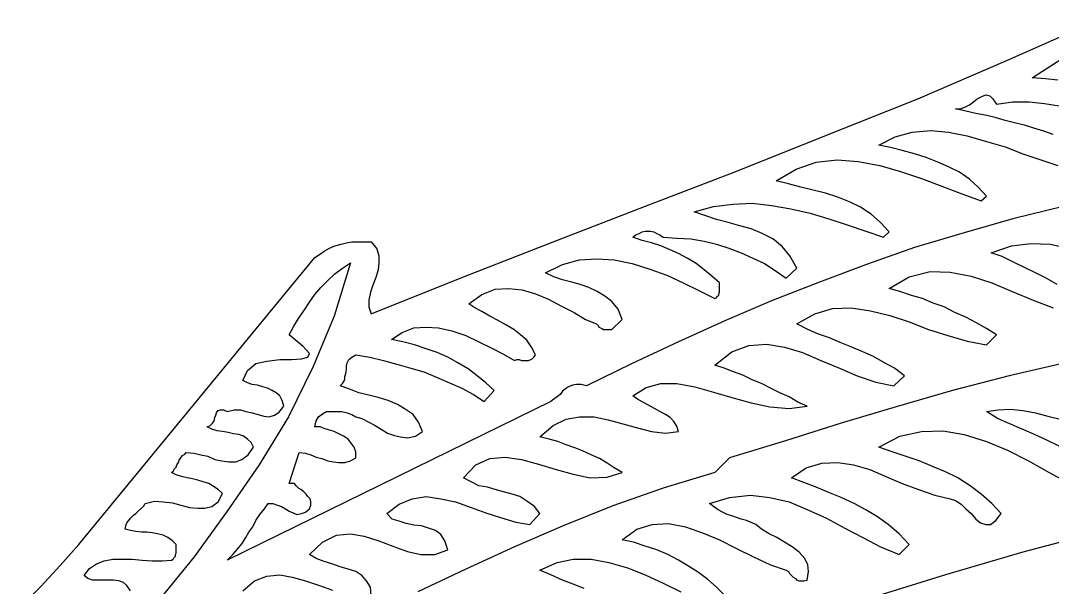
# Model space of a CAD drawing. Extents: x 0.02 to 7.17, y 0.02 to 4.3.
# Drawn here: x 2.54 to 3.873, y 3.289 to 4.021 of the extents above; entities that cross this region are included whole.
import ezdxf

# ---------------------------------------------------------------- set-up
doc = ezdxf.new("R2010")
doc.units = 0
doc.layers.add('1', color=7, linetype='Continuous')

msp = doc.modelspace()

# ---------------------------------------------------------------- linework, layer by layer
msp.add_lwpolyline([(2.54, 3.263), (2.566, 3.29), (2.591, 3.317), (2.615, 3.344), (2.92, 3.715), (2.926, 3.719), (2.932, 3.723), (2.939, 3.727), (2.946, 3.73), (2.954, 3.732), (2.961, 3.734), (2.968, 3.735), (2.976, 3.735), (2.985, 3.735), (2.993, 3.735), (3, 3.726), (3.003, 3.717), (3.003, 3.708), (3.002, 3.699), (2.999, 3.689), (2.995, 3.679), (2.992, 3.67), (2.99, 3.66), (2.99, 3.651), (2.993, 3.642), (3.11, 3.689), (3.228, 3.735), (3.346, 3.781), (3.464, 3.826), (3.581, 3.873), (3.699, 3.92), (3.815, 3.97), (3.931, 4.021)])
at = {"layer": '1'}
for points in [[(3.88, 3.944), (3.864, 3.946), (3.847, 3.947), (3.887, 3.973)], [(3.874, 3.874), (3.862, 3.878), (3.849, 3.882), (3.837, 3.886), (3.824, 3.889), (3.812, 3.892), (3.799, 3.896), (3.786, 3.899), (3.774, 3.901), (3.761, 3.904), (3.748, 3.907), (3.754, 3.907), (3.76, 3.909), (3.766, 3.912), (3.771, 3.916), (3.776, 3.92), (3.782, 3.923), (3.787, 3.925), (3.792, 3.924), (3.796, 3.92), (3.801, 3.913), (3.822, 3.916), (3.843, 3.916), (3.863, 3.914), (3.882, 3.911)], [(3.887, 3.781), (3.822, 3.765), (3.759, 3.747), (3.695, 3.728), (3.633, 3.706), (3.572, 3.683), (3.51, 3.659), (3.45, 3.633), (3.39, 3.606), (3.33, 3.578), (3.271, 3.549), (3.264, 3.551), (3.258, 3.551), (3.253, 3.55), (3.248, 3.548), (3.244, 3.545), (3.24, 3.542), (3.237, 3.538), (3.233, 3.535), (3.229, 3.532), (3.225, 3.529), (2.807, 3.324), (2.814, 3.331), (2.82, 3.338), (2.826, 3.345), (2.831, 3.353), (2.835, 3.36), (2.84, 3.367), (2.844, 3.375), (2.849, 3.383), (2.855, 3.39), (2.86, 3.397), (2.866, 3.397), (2.872, 3.395), (2.877, 3.393), (2.882, 3.39), (2.887, 3.387), (2.892, 3.385), (2.897, 3.383), (2.903, 3.384), (2.908, 3.386), (2.913, 3.39), (2.915, 3.395), (2.915, 3.399), (2.914, 3.403), (2.911, 3.406), (2.909, 3.409), (2.906, 3.412), (2.902, 3.415), (2.899, 3.417), (2.896, 3.42), (2.894, 3.423), (2.887, 3.423), (2.9, 3.463), (2.908, 3.462), (2.915, 3.46), (2.922, 3.457), (2.929, 3.455), (2.937, 3.452), (2.944, 3.451), (2.951, 3.45), (2.959, 3.45), (2.966, 3.452), (2.973, 3.456), (2.973, 3.464), (2.971, 3.47), (2.967, 3.475), (2.963, 3.48), (2.957, 3.484), (2.951, 3.487), (2.945, 3.49), (2.939, 3.492), (2.932, 3.494), (2.927, 3.496), (2.92, 3.496), (2.922, 3.504), (2.925, 3.509), (2.93, 3.513), (2.935, 3.516), (2.942, 3.516), (2.949, 3.516), (2.955, 3.516), (2.962, 3.514), (2.968, 3.512), (2.973, 3.509), (2.981, 3.507), (2.99, 3.502), (2.998, 3.498), (3.006, 3.493), (3.014, 3.488), (3.023, 3.485), (3.031, 3.483), (3.04, 3.482), (3.05, 3.484), (3.059, 3.49), (3.054, 3.502), (3.047, 3.512), (3.037, 3.519), (3.027, 3.525), (3.015, 3.53), (3.002, 3.534), (2.99, 3.537), (2.977, 3.54), (2.964, 3.545), (2.953, 3.549), (2.956, 3.552), (2.959, 3.557), (2.959, 3.561), (2.96, 3.565), (2.961, 3.57), (2.961, 3.575), (2.962, 3.579), (2.964, 3.583), (2.968, 3.586), (2.973, 3.589), (2.991, 3.586), (3.009, 3.582), (3.026, 3.577), (3.044, 3.572), (3.061, 3.567), (3.078, 3.56), (3.094, 3.553), (3.11, 3.546), (3.125, 3.538), (3.139, 3.529), (3.152, 3.543), (3.141, 3.553), (3.13, 3.562), (3.118, 3.571), (3.105, 3.579), (3.092, 3.586), (3.078, 3.592), (3.064, 3.597), (3.049, 3.602), (3.034, 3.606), (3.019, 3.609), (3.033, 3.618), (3.048, 3.624), (3.064, 3.625), (3.08, 3.624), (3.097, 3.62), (3.115, 3.614), (3.132, 3.606), (3.148, 3.598), (3.164, 3.59), (3.178, 3.582), (3.181, 3.583), (3.184, 3.583), (3.187, 3.582), (3.19, 3.582), (3.193, 3.582), (3.196, 3.582), (3.199, 3.583), (3.201, 3.584), (3.203, 3.586), (3.205, 3.589), (3.2, 3.599), (3.194, 3.608), (3.186, 3.615), (3.177, 3.622), (3.167, 3.628), (3.156, 3.634), (3.146, 3.639), (3.136, 3.645), (3.127, 3.65), (3.119, 3.655), (3.136, 3.667), (3.153, 3.674), (3.17, 3.675), (3.188, 3.673), (3.205, 3.668), (3.222, 3.661), (3.239, 3.652), (3.255, 3.644), (3.27, 3.635), (3.284, 3.629), (3.286, 3.627), (3.287, 3.625), (3.289, 3.624), (3.291, 3.623), (3.293, 3.622), (3.296, 3.622), (3.298, 3.622), (3.301, 3.622), (3.304, 3.622), (3.317, 3.635), (3.312, 3.648), (3.304, 3.658), (3.295, 3.665), (3.285, 3.671), (3.274, 3.676), (3.263, 3.68), (3.252, 3.683), (3.24, 3.686), (3.229, 3.69), (3.218, 3.695), (3.24, 3.706), (3.262, 3.712), (3.285, 3.713), (3.307, 3.712), (3.33, 3.707), (3.353, 3.7), (3.375, 3.692), (3.396, 3.682), (3.417, 3.672), (3.437, 3.662), (3.439, 3.663), (3.44, 3.665), (3.442, 3.666), (3.442, 3.668), (3.443, 3.67), (3.443, 3.673), (3.443, 3.676), (3.443, 3.679), (3.443, 3.682), (3.433, 3.691), (3.423, 3.699), (3.413, 3.707), (3.401, 3.714), (3.39, 3.72), (3.379, 3.725), (3.367, 3.73), (3.355, 3.734), (3.343, 3.737), (3.331, 3.741), (3.335, 3.744), (3.339, 3.746), (3.343, 3.748), (3.347, 3.749), (3.35, 3.749), (3.354, 3.749), (3.358, 3.748), (3.362, 3.746), (3.366, 3.744), (3.37, 3.741), (3.388, 3.74), (3.406, 3.739), (3.423, 3.736), (3.439, 3.732), (3.455, 3.727), (3.471, 3.721), (3.486, 3.714), (3.501, 3.707), (3.515, 3.698), (3.529, 3.688), (3.543, 3.701), (3.534, 3.717), (3.524, 3.729), (3.512, 3.739), (3.498, 3.746), (3.484, 3.752), (3.469, 3.756), (3.454, 3.76), (3.439, 3.764), (3.424, 3.769), (3.41, 3.774), (3.435, 3.781), (3.46, 3.784), (3.485, 3.785), (3.51, 3.782), (3.535, 3.778), (3.56, 3.772), (3.584, 3.765), (3.608, 3.757), (3.632, 3.749), (3.655, 3.741), (3.662, 3.748), (3.651, 3.76), (3.639, 3.771), (3.625, 3.78), (3.611, 3.787), (3.596, 3.793), (3.58, 3.798), (3.564, 3.802), (3.548, 3.806), (3.532, 3.81), (3.516, 3.814), (3.542, 3.829), (3.568, 3.838), (3.595, 3.841), (3.622, 3.839), (3.65, 3.834), (3.677, 3.826), (3.704, 3.817), (3.73, 3.807), (3.756, 3.797), (3.781, 3.788), (3.788, 3.794), (3.777, 3.806), (3.766, 3.816), (3.753, 3.825), (3.739, 3.832), (3.725, 3.838), (3.71, 3.844), (3.695, 3.849), (3.679, 3.853), (3.664, 3.857), (3.649, 3.86), (3.67, 3.871), (3.692, 3.877), (3.716, 3.879), (3.739, 3.877), (3.763, 3.872), (3.788, 3.865), (3.812, 3.858), (3.835, 3.849), (3.858, 3.841), (3.88, 3.834)], [(3.879, 3.68), (3.865, 3.688), (3.851, 3.695), (3.837, 3.702), (3.823, 3.709), (3.808, 3.716), (3.794, 3.721), (3.82, 3.73), (3.845, 3.733), (3.87, 3.732), (3.894, 3.727)], [(2.682, 3.284), (2.677, 3.291), (2.673, 3.295), (2.667, 3.297), (2.66, 3.298), (2.653, 3.298), (2.646, 3.298), (2.64, 3.298), (2.633, 3.298), (2.627, 3.3), (2.622, 3.304), (2.629, 3.313), (2.638, 3.319), (2.648, 3.323), (2.659, 3.325), (2.672, 3.325), (2.684, 3.325), (2.697, 3.324), (2.71, 3.323), (2.723, 3.323), (2.735, 3.324), (2.737, 3.325), (2.738, 3.327), (2.74, 3.329), (2.74, 3.331), (2.741, 3.333), (2.741, 3.336), (2.741, 3.338), (2.741, 3.341), (2.741, 3.344), (2.736, 3.349), (2.73, 3.353), (2.724, 3.356), (2.717, 3.358), (2.71, 3.359), (2.703, 3.36), (2.696, 3.36), (2.689, 3.361), (2.682, 3.362), (2.675, 3.364), (2.676, 3.368), (2.677, 3.372), (2.68, 3.375), (2.682, 3.378), (2.686, 3.382), (2.689, 3.384), (2.692, 3.387), (2.696, 3.391), (2.699, 3.394), (2.701, 3.397), (2.713, 3.4), (2.724, 3.399), (2.736, 3.398), (2.747, 3.395), (2.758, 3.392), (2.769, 3.391), (2.778, 3.391), (2.787, 3.393), (2.795, 3.399), (2.801, 3.41), (2.795, 3.415), (2.789, 3.419), (2.783, 3.423), (2.776, 3.425), (2.769, 3.427), (2.762, 3.429), (2.755, 3.43), (2.748, 3.432), (2.741, 3.434), (2.735, 3.437), (2.737, 3.439), (2.739, 3.442), (2.741, 3.444), (2.742, 3.447), (2.744, 3.45), (2.745, 3.453), (2.747, 3.456), (2.749, 3.459), (2.752, 3.461), (2.754, 3.463), (2.764, 3.462), (2.773, 3.46), (2.782, 3.458), (2.791, 3.454), (2.8, 3.452), (2.809, 3.451), (2.818, 3.451), (2.826, 3.454), (2.834, 3.46), (2.841, 3.47), (2.838, 3.476), (2.833, 3.48), (2.828, 3.484), (2.822, 3.486), (2.815, 3.487), (2.808, 3.489), (2.801, 3.49), (2.794, 3.491), (2.787, 3.493), (2.781, 3.496), (2.785, 3.498), (2.788, 3.501), (2.79, 3.504), (2.791, 3.508), (2.792, 3.511), (2.793, 3.514), (2.795, 3.517), (2.798, 3.518), (2.802, 3.518), (2.807, 3.516), (2.816, 3.518), (2.824, 3.518), (2.831, 3.516), (2.839, 3.514), (2.847, 3.512), (2.854, 3.51), (2.861, 3.509), (2.868, 3.511), (2.874, 3.515), (2.88, 3.523), (2.878, 3.53), (2.875, 3.536), (2.87, 3.54), (2.865, 3.543), (2.859, 3.546), (2.853, 3.548), (2.846, 3.55), (2.839, 3.551), (2.833, 3.553), (2.827, 3.556), (2.833, 3.569), (2.844, 3.578), (2.858, 3.581), (2.875, 3.583), (2.89, 3.583), (2.903, 3.584), (2.911, 3.586), (2.913, 3.591), (2.905, 3.6), (2.887, 3.615), (2.893, 3.626), (2.899, 3.636), (2.906, 3.646), (2.913, 3.657), (2.92, 3.667), (2.928, 3.676), (2.937, 3.685), (2.946, 3.694), (2.956, 3.701), (2.966, 3.708), (2.945, 3.639), (2.918, 3.574), (2.886, 3.509), (2.848, 3.447), (2.807, 3.387), (2.764, 3.328), (2.717, 3.27)], [(2.993, 3.278), (2.992, 3.289), (2.987, 3.297), (2.981, 3.304), (2.973, 3.309), (2.963, 3.312), (2.953, 3.315), (2.942, 3.319), (2.932, 3.322), (2.922, 3.326), (2.913, 3.331), (2.93, 3.347), (2.948, 3.356), (2.966, 3.358), (2.984, 3.355), (3.003, 3.349), (3.021, 3.342), (3.04, 3.335), (3.057, 3.331), (3.075, 3.331), (3.092, 3.337), (3.088, 3.349), (3.083, 3.357), (3.076, 3.362), (3.067, 3.365), (3.058, 3.368), (3.048, 3.369), (3.038, 3.371), (3.029, 3.374), (3.02, 3.377), (3.013, 3.384), (3.029, 3.396), (3.046, 3.403), (3.064, 3.406), (3.083, 3.403), (3.102, 3.399), (3.122, 3.392), (3.141, 3.385), (3.16, 3.379), (3.18, 3.373), (3.198, 3.37), (3.211, 3.384), (3.204, 3.393), (3.194, 3.4), (3.185, 3.406), (3.175, 3.409), (3.164, 3.412), (3.153, 3.415), (3.143, 3.418), (3.132, 3.42), (3.122, 3.425), (3.112, 3.43), (3.128, 3.447), (3.146, 3.455), (3.166, 3.457), (3.187, 3.454), (3.209, 3.448), (3.232, 3.441), (3.254, 3.435), (3.276, 3.43), (3.298, 3.431), (3.317, 3.437), (3.307, 3.443), (3.298, 3.449), (3.288, 3.455), (3.277, 3.46), (3.266, 3.465), (3.256, 3.469), (3.245, 3.473), (3.234, 3.477), (3.223, 3.48), (3.211, 3.483), (3.228, 3.498), (3.245, 3.506), (3.262, 3.509), (3.281, 3.509), (3.299, 3.505), (3.318, 3.5), (3.337, 3.495), (3.355, 3.49), (3.373, 3.488), (3.39, 3.49), (3.388, 3.497), (3.384, 3.503), (3.379, 3.508), (3.373, 3.512), (3.366, 3.516), (3.359, 3.52), (3.351, 3.524), (3.344, 3.528), (3.337, 3.532), (3.331, 3.536), (3.348, 3.547), (3.367, 3.552), (3.388, 3.552), (3.411, 3.548), (3.435, 3.541), (3.459, 3.534), (3.484, 3.527), (3.508, 3.522), (3.533, 3.52), (3.556, 3.523), (3.544, 3.528), (3.533, 3.535), (3.521, 3.54), (3.509, 3.546), (3.497, 3.552), (3.485, 3.557), (3.473, 3.563), (3.461, 3.567), (3.449, 3.572), (3.437, 3.576), (3.459, 3.593), (3.481, 3.601), (3.504, 3.603), (3.527, 3.599), (3.55, 3.592), (3.574, 3.582), (3.598, 3.572), (3.621, 3.562), (3.645, 3.554), (3.668, 3.549), (3.682, 3.562), (3.669, 3.572), (3.656, 3.579), (3.642, 3.587), (3.628, 3.593), (3.614, 3.599), (3.599, 3.605), (3.585, 3.611), (3.571, 3.616), (3.557, 3.622), (3.543, 3.629), (3.566, 3.642), (3.589, 3.649), (3.613, 3.65), (3.638, 3.646), (3.663, 3.64), (3.688, 3.632), (3.713, 3.622), (3.738, 3.614), (3.763, 3.607), (3.788, 3.602), (3.801, 3.615), (3.788, 3.623), (3.774, 3.631), (3.761, 3.638), (3.747, 3.644), (3.733, 3.651), (3.719, 3.656), (3.705, 3.662), (3.691, 3.666), (3.676, 3.671), (3.662, 3.675), (3.688, 3.69), (3.715, 3.697), (3.741, 3.696), (3.768, 3.691), (3.795, 3.682), (3.821, 3.671), (3.848, 3.66), (3.874, 3.65)], [(3.89, 3.579), (3.817, 3.562), (3.744, 3.543), (3.671, 3.522), (3.6, 3.501), (3.528, 3.478), (3.456, 3.456), (3.437, 3.437), (3.37, 3.417), (3.305, 3.394), (3.241, 3.368), (3.178, 3.341), (3.115, 3.312), (3.053, 3.283)], [(3.882, 3.471), (3.866, 3.479), (3.85, 3.486), (3.834, 3.493), (3.818, 3.5), (3.802, 3.507), (3.788, 3.516), (3.803, 3.518), (3.819, 3.519), (3.835, 3.517), (3.851, 3.514), (3.867, 3.51), (3.883, 3.506)], [(3.45, 3.278), (3.439, 3.289), (3.428, 3.299), (3.416, 3.308), (3.403, 3.316), (3.39, 3.324), (3.376, 3.331), (3.362, 3.337), (3.347, 3.342), (3.332, 3.347), (3.317, 3.35), (3.336, 3.364), (3.356, 3.37), (3.377, 3.371), (3.399, 3.367), (3.421, 3.359), (3.443, 3.35), (3.465, 3.339), (3.487, 3.328), (3.509, 3.318), (3.529, 3.311), (3.532, 3.309), (3.534, 3.306), (3.536, 3.304), (3.538, 3.302), (3.541, 3.3), (3.543, 3.298), (3.546, 3.297), (3.549, 3.297), (3.552, 3.297), (3.556, 3.298), (3.558, 3.309), (3.557, 3.318), (3.553, 3.326), (3.546, 3.334), (3.537, 3.341), (3.527, 3.347), (3.517, 3.353), (3.507, 3.358), (3.497, 3.364), (3.49, 3.37), (3.483, 3.373), (3.478, 3.375), (3.471, 3.377), (3.465, 3.379), (3.459, 3.381), (3.453, 3.383), (3.447, 3.386), (3.441, 3.389), (3.435, 3.393), (3.43, 3.397), (3.456, 3.405), (3.483, 3.408), (3.508, 3.405), (3.533, 3.399), (3.557, 3.389), (3.581, 3.378), (3.605, 3.365), (3.628, 3.353), (3.651, 3.341), (3.675, 3.331), (3.688, 3.344), (3.675, 3.358), (3.661, 3.37), (3.647, 3.38), (3.632, 3.389), (3.617, 3.397), (3.6, 3.405), (3.585, 3.411), (3.568, 3.418), (3.552, 3.424), (3.536, 3.43), (3.555, 3.443), (3.575, 3.449), (3.596, 3.45), (3.616, 3.447), (3.637, 3.441), (3.658, 3.432), (3.679, 3.423), (3.7, 3.415), (3.721, 3.408), (3.741, 3.403), (3.748, 3.401), (3.755, 3.396), (3.761, 3.39), (3.768, 3.384), (3.774, 3.377), (3.78, 3.372), (3.787, 3.37), (3.793, 3.37), (3.8, 3.375), (3.807, 3.384), (3.795, 3.397), (3.781, 3.409), (3.767, 3.42), (3.751, 3.43), (3.735, 3.438), (3.718, 3.445), (3.701, 3.452), (3.683, 3.458), (3.666, 3.464), (3.649, 3.47), (3.676, 3.484), (3.704, 3.49), (3.732, 3.491), (3.759, 3.486), (3.788, 3.477), (3.815, 3.466), (3.842, 3.452), (3.869, 3.437), (3.895, 3.423)], [(3.936, 3.361), (3.835, 3.334), (3.735, 3.305), (3.635, 3.274)], [(3.268, 3.287), (3.254, 3.293), (3.24, 3.298), (3.225, 3.305), (3.211, 3.311), (3.233, 3.321), (3.254, 3.325), (3.277, 3.325), (3.3, 3.321), (3.324, 3.314), (3.347, 3.305), (3.37, 3.294), (3.393, 3.283)], [(2.827, 3.284), (2.842, 3.297), (2.858, 3.303), (2.875, 3.305), (2.891, 3.302), (2.908, 3.297), (2.926, 3.291), (2.943, 3.285)]]:
    msp.add_lwpolyline(points, dxfattribs=at)

doc.saveas('drawing.dxf')
